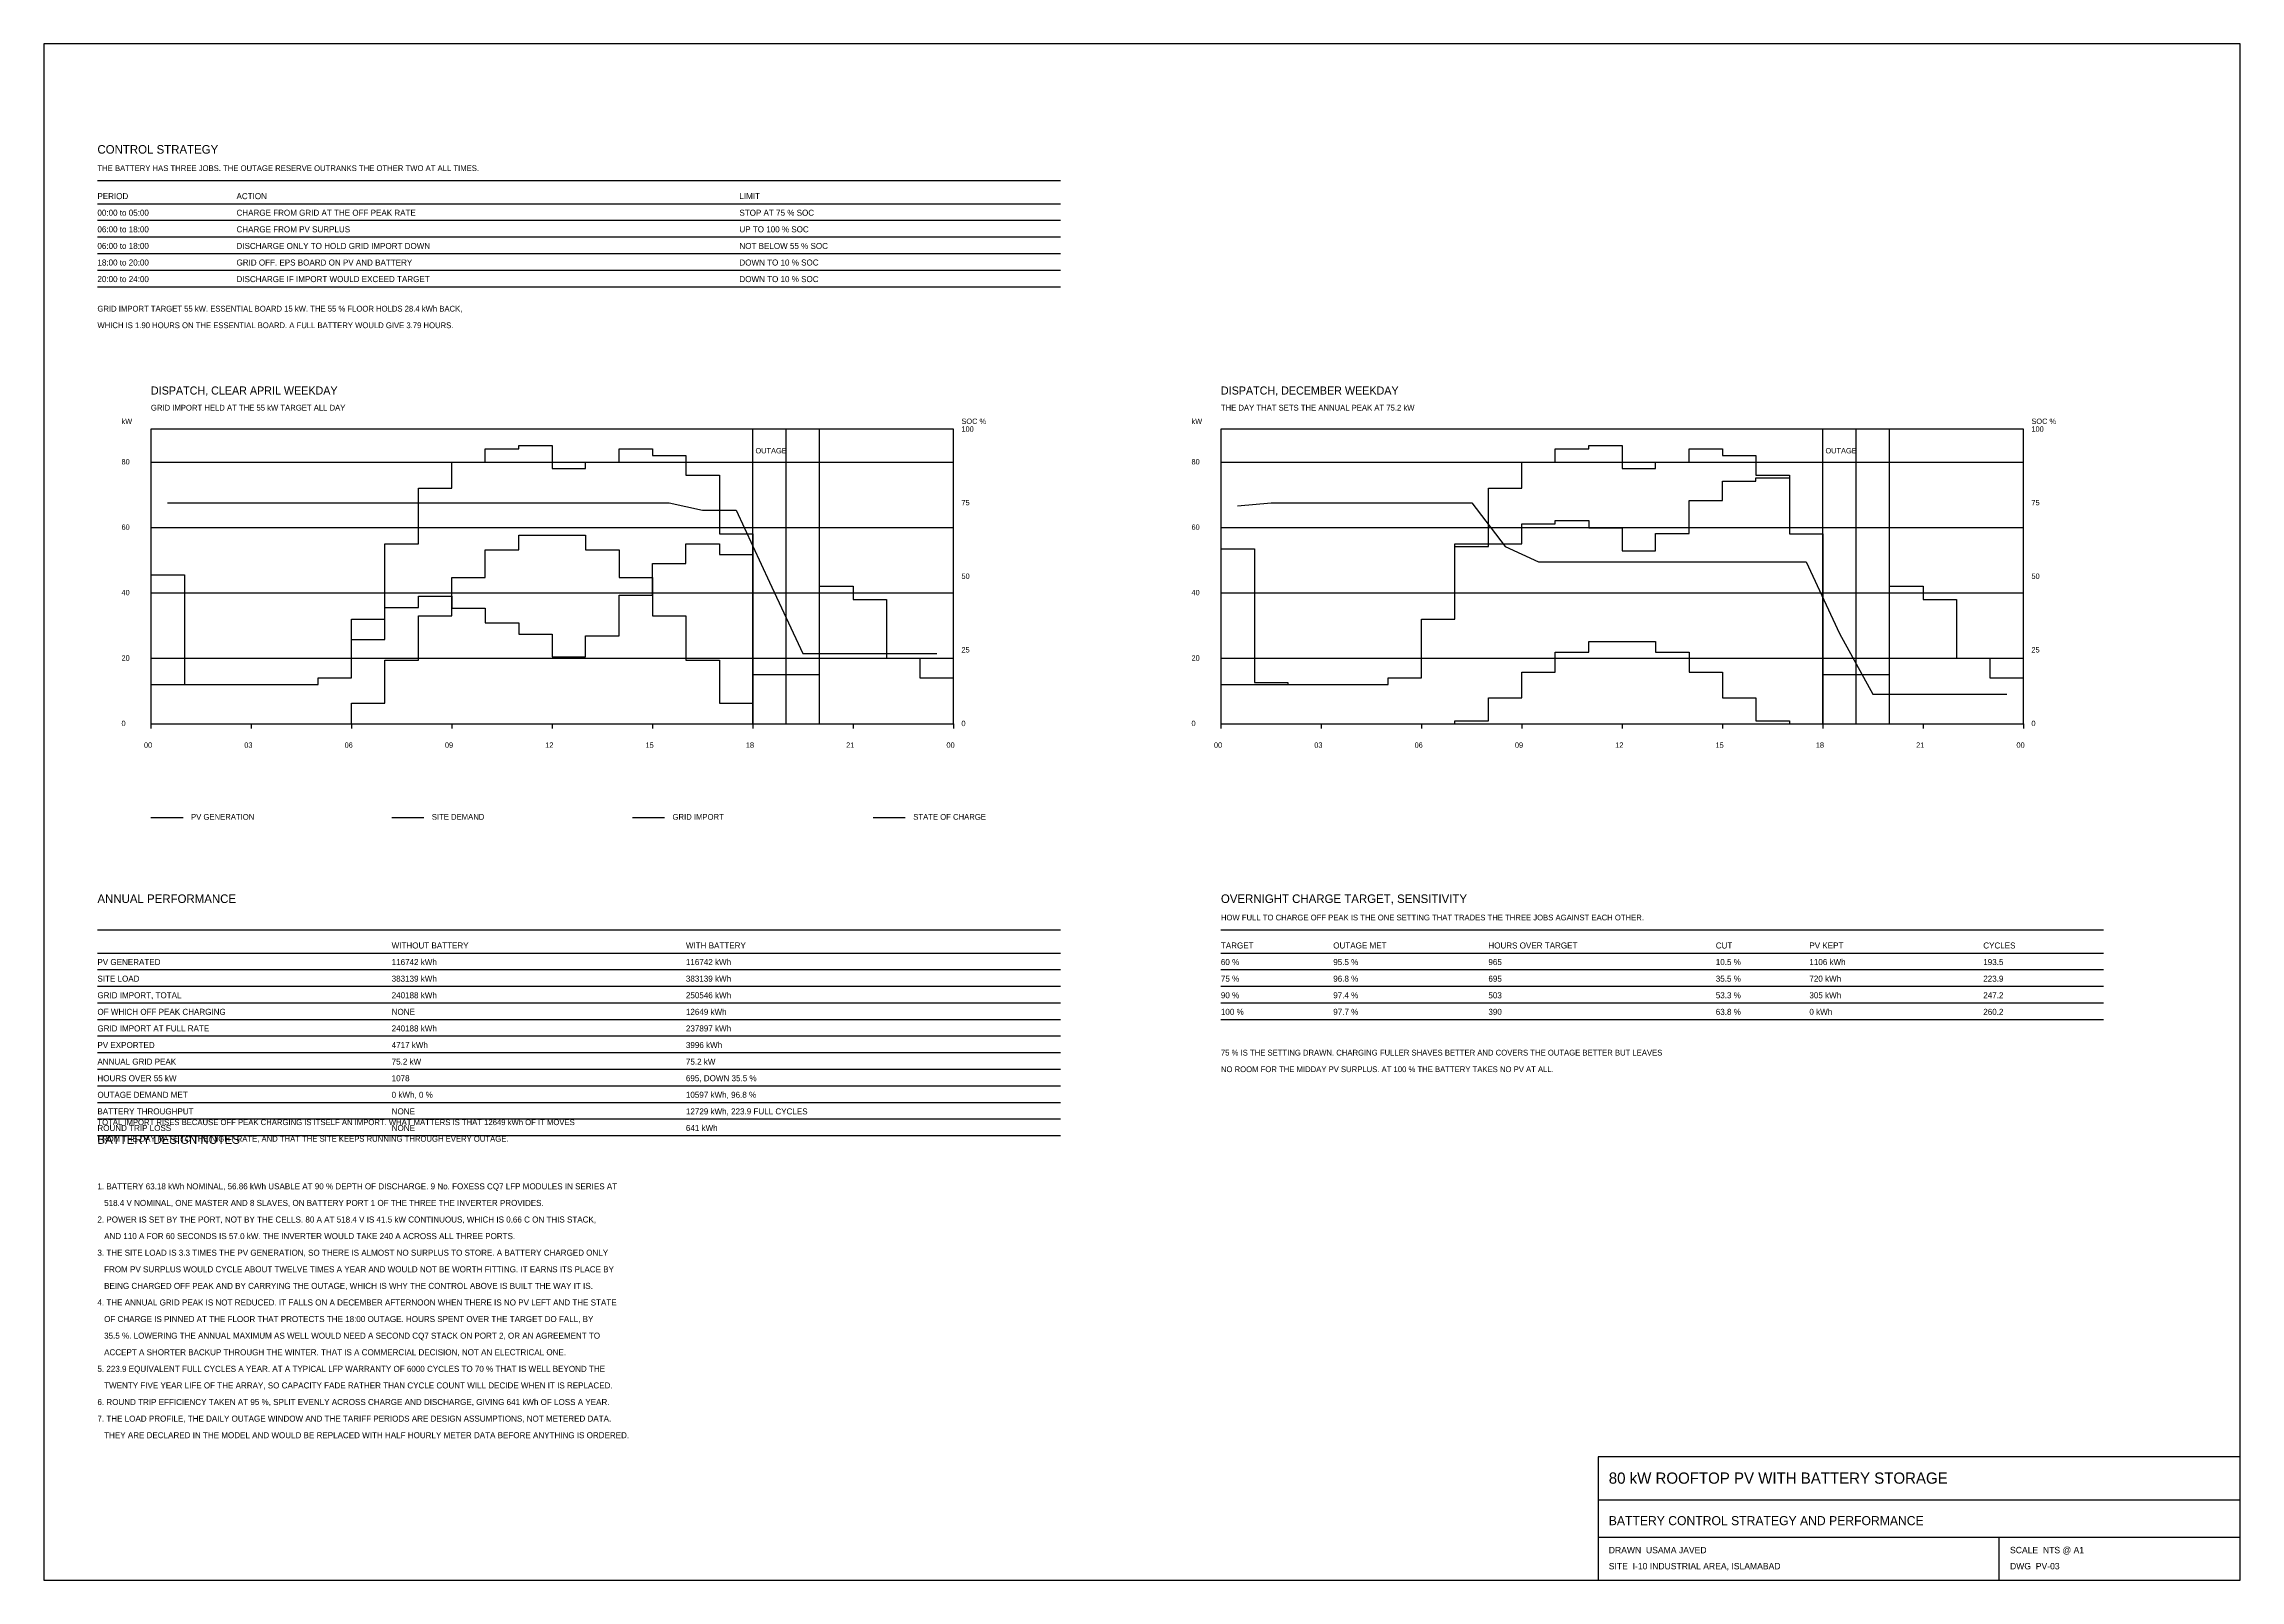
# Model space of a CAD drawing. Extents: x 1000 to 83100, y 1000 to 58400.
import ezdxf

# ---------------------------------------------------------------- set-up
doc = ezdxf.new("R2010")
doc.units = 0
for name, color, linetype in [('00-BORDER', 7, 'CONTINUOUS'), ('03-PV-MODULE', 5, 'CONTINUOUS'), ('06-DIMS', 2, 'CONTINUOUS'), ('07-TEXT', 7, 'CONTINUOUS'), ('08-ELEC', 1, 'CONTINUOUS'), ('11-BATTERY', 6, 'CONTINUOUS')]:
    doc.layers.add(name, color=color, linetype=linetype)

msp = doc.modelspace()

# ---------------------------------------------------------------- linework, layer by layer
at = {"layer": '00-BORDER'}
for p, q in [((83100, 58400), (1000, 58400)), ((1000, 58400), (1000, 1000)), ((83100, 1000), (83100, 58400)), ((35000, 44000), (5000, 44000)), ((5000, 44000), (5000, 33000)), ((35000, 33000), (35000, 44000)), ((75000, 44000), (45000, 44000)), ((45000, 44000), (45000, 33000)), ((75000, 33000), (75000, 44000)), ((5000, 33000), (35000, 33000)), ((45000, 33000), (75000, 33000)), ((83100, 5600), (59100, 5600)), ((59100, 5600), (59100, 1000)), ((83100, 1000), (83100, 5600)), ((59100, 4000), (83100, 4000)), ((59100, 2600), (83100, 2600)), ((74100, 1000), (74100, 2600)), ((1000, 1000), (83100, 1000)), ((59100, 1000), (83100, 1000))]:
    msp.add_line(p, q, dxfattribs=at)
at = {"layer": '03-PV-MODULE'}
for p, q in [((17500, 39499), (18750, 39499)), ((17500, 38461), (17500, 39499)), ((18750, 40041), (20000, 40041)), ((18750, 39499), (18750, 40041)), ((20000, 40041), (21250, 40041)), ((20000, 40041), (20000, 40041)), ((21250, 40041), (21250, 39499)), ((21250, 39499), (22500, 39499)), ((22500, 39499), (22500, 38461)), ((16250, 38461), (17500, 38461)), ((16250, 37033), (16250, 38461)), ((22500, 38461), (23750, 38461)), ((23750, 38461), (23750, 37033)), ((15000, 37033), (16250, 37033)), ((15000, 35376), (15000, 37033)), ((23750, 37033), (25000, 37033)), ((25000, 37033), (25000, 35376)), ((13750, 35376), (15000, 35376)), ((13750, 33768), (13750, 35376)), ((25000, 35376), (26250, 35376)), ((26250, 35376), (26250, 33768)), ((57500, 35672), (58750, 35672)), ((57500, 34926), (57500, 35672)), ((58750, 36071), (60000, 36071)), ((58750, 35672), (58750, 36071)), ((60000, 36071), (61250, 36071)), ((60000, 36071), (60000, 36071)), ((61250, 36071), (61250, 35672)), ((61250, 35672), (62500, 35672)), ((62500, 35672), (62500, 34926)), ((56250, 34926), (57500, 34926)), ((56250, 33962), (56250, 34926)), ((62500, 34926), (63750, 34926)), ((63750, 34926), (63750, 33962)), ((12500, 33768), (13750, 33768)), ((12500, 33000), (12500, 33768)), ((26250, 33768), (27500, 33768)), ((27500, 33768), (27500, 33000)), ((55000, 33962), (56250, 33962)), ((55000, 33103), (55000, 33962)), ((63750, 33962), (65000, 33962)), ((65000, 33962), (65000, 33103)), ((5000, 33000), (6250, 33000)), ((6250, 33000), (7500, 33000)), ((6250, 33000), (6250, 33000)), ((7500, 33000), (8750, 33000)), ((7500, 33000), (7500, 33000)), ((8750, 33000), (10000, 33000)), ((8750, 33000), (8750, 33000)), ((10000, 33000), (11250, 33000)), ((10000, 33000), (10000, 33000)), ((11250, 33000), (12500, 33000)), ((11250, 33000), (11250, 33000)), ((27500, 33000), (28750, 33000)), ((28750, 33000), (30000, 33000)), ((28750, 33000), (28750, 33000)), ((30000, 33000), (31250, 33000)), ((30000, 33000), (30000, 33000)), ((31250, 33000), (32500, 33000)), ((31250, 33000), (31250, 33000)), ((32500, 33000), (33750, 33000)), ((32500, 33000), (32500, 33000)), ((33750, 33000), (35000, 33000)), ((33750, 33000), (33750, 33000)), ((45000, 33000), (46250, 33000)), ((46250, 33000), (47500, 33000)), ((46250, 33000), (46250, 33000)), ((47500, 33000), (48750, 33000)), ((47500, 33000), (47500, 33000)), ((48750, 33000), (50000, 33000)), ((48750, 33000), (48750, 33000)), ((50000, 33000), (51250, 33000)), ((50000, 33000), (50000, 33000)), ((51250, 33000), (52500, 33000)), ((51250, 33000), (51250, 33000)), ((52500, 33000), (53750, 33000)), ((52500, 33000), (52500, 33000)), ((53750, 33103), (55000, 33103)), ((53750, 33000), (53750, 33103)), ((65000, 33103), (66250, 33103)), ((66250, 33103), (66250, 33000)), ((66250, 33000), (67500, 33000)), ((67500, 33000), (68750, 33000)), ((67500, 33000), (67500, 33000)), ((68750, 33000), (70000, 33000)), ((68750, 33000), (68750, 33000)), ((70000, 33000), (71250, 33000)), ((70000, 33000), (70000, 33000)), ((71250, 33000), (72500, 33000)), ((71250, 33000), (71250, 33000)), ((72500, 33000), (73750, 33000)), ((72500, 33000), (72500, 33000)), ((73750, 33000), (75000, 33000)), ((73750, 33000), (73750, 33000)), ((5000, 29500), (6200, 29500))]:
    msp.add_line(p, q, dxfattribs=at)
at = {"layer": '06-DIMS'}
for p, q in [((27500, 33000), (27500, 44000)), ((28750, 33000), (28750, 44000)), ((30000, 33000), (30000, 44000)), ((67500, 33000), (67500, 44000)), ((68750, 33000), (68750, 44000)), ((70000, 33000), (70000, 44000)), ((5000, 42778), (35000, 42778)), ((45000, 42778), (75000, 42778)), ((5000, 40333), (35000, 40333)), ((45000, 40333), (75000, 40333)), ((5000, 37889), (35000, 37889)), ((45000, 37889), (75000, 37889)), ((5000, 35444), (35000, 35444)), ((45000, 35444), (75000, 35444)), ((5000, 33000), (5000, 32820)), ((8750, 33000), (8750, 32820)), ((12500, 33000), (12500, 32820)), ((16250, 33000), (16250, 32820)), ((20000, 33000), (20000, 32820)), ((23750, 33000), (23750, 32820)), ((27500, 33000), (27500, 32820)), ((31250, 33000), (31250, 32820)), ((35000, 33000), (35000, 32820)), ((45000, 33000), (45000, 32820)), ((48750, 33000), (48750, 32820)), ((52500, 33000), (52500, 32820)), ((56250, 33000), (56250, 32820)), ((60000, 33000), (60000, 32820)), ((63750, 33000), (63750, 32820)), ((67500, 33000), (67500, 32820)), ((71250, 33000), (71250, 32820)), ((75000, 33000), (75000, 32820))]:
    msp.add_line(p, q, dxfattribs=at)
at = {"layer": '07-TEXT'}
for p, q in [((16250, 42778), (17500, 42778)), ((16250, 41800), (16250, 42778)), ((17500, 43267), (18750, 43267)), ((17500, 42778), (17500, 43267)), ((18750, 43389), (20000, 43389)), ((18750, 43267), (18750, 43389)), ((20000, 43389), (20000, 42533)), ((21250, 42778), (22500, 42778)), ((21250, 42533), (21250, 42778)), ((22500, 43267), (23750, 43267)), ((22500, 42778), (22500, 43267)), ((23750, 43267), (23750, 43022)), ((23750, 43022), (25000, 43022)), ((25000, 43022), (25000, 42289)), ((56250, 42778), (57500, 42778)), ((56250, 41800), (56250, 42778)), ((57500, 43267), (58750, 43267)), ((57500, 42778), (57500, 43267)), ((58750, 43389), (60000, 43389)), ((58750, 43267), (58750, 43389)), ((60000, 43389), (60000, 42533)), ((61250, 42778), (62500, 42778)), ((61250, 42533), (61250, 42778)), ((62500, 43267), (63750, 43267)), ((62500, 42778), (62500, 43267)), ((63750, 43267), (63750, 43022)), ((63750, 43022), (65000, 43022)), ((65000, 43022), (65000, 42289)), ((20000, 42533), (21250, 42533)), ((25000, 42289), (26250, 42289)), ((26250, 42289), (26250, 40089)), ((60000, 42533), (61250, 42533)), ((65000, 42289), (66250, 42289)), ((66250, 42289), (66250, 40089)), ((15000, 41800), (16250, 41800)), ((15000, 39722), (15000, 41800)), ((55000, 41800), (56250, 41800)), ((55000, 39722), (55000, 41800)), ((13750, 39722), (15000, 39722)), ((13750, 36911), (13750, 39722)), ((26250, 40089), (27500, 40089)), ((27500, 40089), (27500, 34833)), ((53750, 39722), (55000, 39722)), ((53750, 36911), (53750, 39722)), ((66250, 40089), (67500, 40089)), ((67500, 40089), (67500, 34833)), ((30000, 38133), (31250, 38133)), ((30000, 34833), (30000, 38133)), ((31250, 38133), (31250, 37644)), ((70000, 38133), (71250, 38133)), ((70000, 34833), (70000, 38133)), ((71250, 38133), (71250, 37644)), ((31250, 37644), (32500, 37644)), ((32500, 37644), (32500, 35444)), ((71250, 37644), (72500, 37644)), ((72500, 37644), (72500, 35444)), ((12500, 36911), (13750, 36911)), ((12500, 34711), (12500, 36911)), ((52500, 36911), (53750, 36911)), ((52500, 34711), (52500, 36911)), ((32500, 35444), (33750, 35444)), ((33750, 35444), (33750, 34711)), ((72500, 35444), (73750, 35444)), ((73750, 35444), (73750, 34711)), ((11250, 34711), (12500, 34711)), ((11250, 34467), (11250, 34711)), ((27500, 34833), (28750, 34833)), ((28750, 34833), (30000, 34833)), ((28750, 34833), (28750, 34833)), ((33750, 34711), (35000, 34711)), ((51250, 34711), (52500, 34711)), ((51250, 34467), (51250, 34711)), ((67500, 34833), (68750, 34833)), ((68750, 34833), (70000, 34833)), ((68750, 34833), (68750, 34833)), ((73750, 34711), (75000, 34711)), ((5000, 34467), (6250, 34467)), ((6250, 34467), (7500, 34467)), ((6250, 34467), (6250, 34467)), ((7500, 34467), (8750, 34467)), ((7500, 34467), (7500, 34467)), ((8750, 34467), (10000, 34467)), ((8750, 34467), (8750, 34467)), ((10000, 34467), (11250, 34467)), ((10000, 34467), (10000, 34467)), ((45000, 34467), (46250, 34467)), ((46250, 34467), (47500, 34467)), ((46250, 34467), (46250, 34467)), ((47500, 34467), (48750, 34467)), ((47500, 34467), (47500, 34467)), ((48750, 34467), (50000, 34467)), ((48750, 34467), (48750, 34467)), ((50000, 34467), (51250, 34467)), ((50000, 34467), (50000, 34467)), ((14000, 29500), (15200, 29500))]:
    msp.add_line(p, q, dxfattribs=at)
at = {"layer": '08-ELEC'}
for p, q in [((3000, 53300), (39000, 53300)), ((3000, 52430), (39000, 52430)), ((3000, 51810), (39000, 51810)), ((3000, 51190), (39000, 51190)), ((3000, 50570), (39000, 50570)), ((3000, 49950), (39000, 49950)), ((3000, 49330), (39000, 49330)), ((63750, 42060), (65000, 42060)), ((63750, 41340), (63750, 42060)), ((65000, 42186), (66250, 42186)), ((65000, 42060), (65000, 42186)), ((66250, 42186), (66250, 40089)), ((62500, 41340), (63750, 41340)), ((62500, 40106), (62500, 41340)), ((56250, 40462), (57500, 40462)), ((56250, 39722), (56250, 40462)), ((57500, 40595), (58750, 40595)), ((57500, 40462), (57500, 40595)), ((58750, 40595), (58750, 40317)), ((58750, 40317), (60000, 40317)), ((60000, 40317), (60000, 39462)), ((25000, 39722), (26250, 39722)), ((25000, 38989), (25000, 39722)), ((26250, 39722), (26250, 39321)), ((45000, 39539), (46250, 39539)), ((46250, 39539), (46250, 34544)), ((53750, 39620), (55000, 39620)), ((53750, 36911), (53750, 39620)), ((55000, 39722), (56250, 39722)), ((55000, 39620), (55000, 39722)), ((60000, 39462), (61250, 39462)), ((61250, 40106), (62500, 40106)), ((61250, 39462), (61250, 40106)), ((66250, 40089), (67500, 40089)), ((67500, 40089), (67500, 33000)), ((23750, 38989), (25000, 38989)), ((23750, 37806), (23750, 38989)), ((26250, 39321), (27500, 39321)), ((27500, 39321), (27500, 33000)), ((5000, 38556), (6250, 38556)), ((6250, 38556), (6250, 34467)), ((15000, 37767), (16250, 37767)), ((15000, 37346), (15000, 37767)), ((16250, 37767), (16250, 37317)), ((22500, 37806), (23750, 37806)), ((22500, 36279), (22500, 37806)), ((30000, 38133), (31250, 38133)), ((30000, 33000), (30000, 38133)), ((31250, 38133), (31250, 37644)), ((70000, 38133), (71250, 38133)), ((70000, 33000), (70000, 38133)), ((71250, 38133), (71250, 37644)), ((13750, 37346), (15000, 37346)), ((13750, 36144), (13750, 37346)), ((16250, 37317), (17500, 37317)), ((17500, 37317), (17500, 36768)), ((31250, 37644), (32500, 37644)), ((32500, 37644), (32500, 35444)), ((71250, 37644), (72500, 37644)), ((72500, 37644), (72500, 35444)), ((12500, 36144), (13750, 36144)), ((12500, 34711), (12500, 36144)), ((17500, 36768), (18750, 36768)), ((18750, 36768), (18750, 36348)), ((18750, 36348), (20000, 36348)), ((20000, 36348), (20000, 35492)), ((21250, 36279), (22500, 36279)), ((21250, 35492), (21250, 36279)), ((52500, 36911), (53750, 36911)), ((52500, 34711), (52500, 36911)), ((20000, 35492), (21250, 35492)), ((32500, 35444), (33750, 35444)), ((33750, 35444), (33750, 34711)), ((72500, 35444), (73750, 35444)), ((73750, 35444), (73750, 34711)), ((11250, 34711), (12500, 34711)), ((11250, 34467), (11250, 34711)), ((33750, 34711), (35000, 34711)), ((46250, 34544), (47500, 34544)), ((47500, 34544), (47500, 34467)), ((51250, 34711), (52500, 34711)), ((51250, 34467), (51250, 34711)), ((73750, 34711), (75000, 34711)), ((6250, 34467), (7500, 34467)), ((7500, 34467), (8750, 34467)), ((7500, 34467), (7500, 34467)), ((8750, 34467), (10000, 34467)), ((8750, 34467), (8750, 34467)), ((10000, 34467), (11250, 34467)), ((10000, 34467), (10000, 34467)), ((47500, 34467), (48750, 34467)), ((48750, 34467), (50000, 34467)), ((48750, 34467), (48750, 34467)), ((50000, 34467), (51250, 34467)), ((50000, 34467), (50000, 34467)), ((27500, 33000), (28750, 33000)), ((28750, 33000), (30000, 33000)), ((28750, 33000), (28750, 33000)), ((67500, 33000), (68750, 33000)), ((68750, 33000), (70000, 33000)), ((68750, 33000), (68750, 33000)), ((23000, 29500), (24200, 29500)), ((3000, 25300), (39000, 25300)), ((45000, 25300), (78000, 25300)), ((3000, 24430), (39000, 24430)), ((3000, 23810), (39000, 23810)), ((45000, 24430), (78000, 24430)), ((45000, 23810), (78000, 23810)), ((3000, 23190), (39000, 23190)), ((45000, 23190), (78000, 23190)), ((3000, 22570), (39000, 22570)), ((45000, 22570), (78000, 22570)), ((3000, 21950), (39000, 21950)), ((45000, 21950), (78000, 21950)), ((3000, 21330), (39000, 21330)), ((3000, 20710), (39000, 20710)), ((3000, 20090), (39000, 20090)), ((3000, 19470), (39000, 19470)), ((3000, 18850), (39000, 18850)), ((3000, 18230), (39000, 18230)), ((3000, 17610), (39000, 17610))]:
    msp.add_line(p, q, dxfattribs=at)
at = {"layer": '11-BATTERY'}
for p, q in [((5625, 41250), (6875, 41250)), ((6875, 41250), (8125, 41250)), ((8125, 41250), (9375, 41250)), ((9375, 41250), (10625, 41250)), ((10625, 41250), (11875, 41250)), ((11875, 41250), (13125, 41250)), ((13125, 41250), (14375, 41250)), ((14375, 41250), (15625, 41250)), ((15625, 41250), (16875, 41250)), ((16875, 41250), (18125, 41250)), ((18125, 41250), (19375, 41250)), ((19375, 41250), (20625, 41250)), ((20625, 41250), (21875, 41250)), ((21875, 41250), (23125, 41250)), ((23125, 41250), (24375, 41250)), ((24375, 41250), (25625, 40975)), ((45625, 41140), (46875, 41250)), ((46875, 41250), (48125, 41250)), ((48125, 41250), (49375, 41250)), ((49375, 41250), (50625, 41250)), ((50625, 41250), (51875, 41250)), ((51875, 41250), (53125, 41250)), ((53125, 41250), (54375, 41250)), ((54375, 41250), (55625, 39622)), ((25625, 40975), (26875, 40975)), ((26875, 40975), (28125, 38291)), ((55625, 39622), (56875, 39050)), ((56875, 39050), (58125, 39050)), ((58125, 39050), (59375, 39050)), ((59375, 39050), (60625, 39050)), ((60625, 39050), (61875, 39050)), ((61875, 39050), (63125, 39050)), ((63125, 39050), (64375, 39050)), ((64375, 39050), (65625, 39050)), ((65625, 39050), (66875, 39050)), ((66875, 39050), (68125, 36366)), ((28125, 38291), (29375, 35618)), ((68125, 36366), (69375, 34100)), ((29375, 35618), (30625, 35618)), ((30625, 35618), (31875, 35618)), ((31875, 35618), (33125, 35618)), ((33125, 35618), (34375, 35618)), ((69375, 34100), (70625, 34100)), ((70625, 34100), (71875, 34100)), ((71875, 34100), (73125, 34100)), ((73125, 34100), (74375, 34100)), ((32000, 29500), (33200, 29500))]:
    msp.add_line(p, q, dxfattribs=at)

# ---------------------------------------------------------------- texts
at = {"layer": '06-DIMS'}
for s, p in [('kW', (3900, 44200)), ('kW', (43900, 44200)), ('80', (3900, 42688)), ('OUTAGE', (27600, 43100)), ('80', (43900, 42688)), ('OUTAGE', (67600, 43100)), ('60', (3900, 40243)), ('60', (43900, 40243)), ('40', (3900, 37799)), ('40', (43900, 37799)), ('20', (3900, 35354)), ('20', (43900, 35354)), ('0', (3900, 32910)), ('0', (43900, 32910)), ('00', (4740, 32100)), ('03', (8490, 32100)), ('06', (12240, 32100)), ('09', (15990, 32100)), ('12', (19740, 32100)), ('15', (23490, 32100)), ('18', (27240, 32100)), ('21', (30990, 32100)), ('00', (34740, 32100)), ('00', (44740, 32100)), ('03', (48490, 32100)), ('06', (52240, 32100)), ('09', (55990, 32100)), ('12', (59740, 32100)), ('15', (63490, 32100)), ('18', (67240, 32100)), ('21', (70990, 32100)), ('00', (74740, 32100))]:
    msp.add_text(s, height=200, dxfattribs=at).set_placement(p)
at = {"layer": '07-TEXT'}
for s, height, p in [('CONTROL STRATEGY', 320, (3000, 54300)), ('THE BATTERY HAS THREE JOBS. THE OUTAGE RESERVE OUTRANKS THE OTHER TWO AT ALL TIMES.', 215, (3000, 53650)), ('PERIOD', 225, (3000, 52600)), ('ACTION', 225, (8200, 52600)), ('LIMIT', 225, (27000, 52600)), ('00:00 to 05:00', 225, (3000, 51980)), ('CHARGE FROM GRID AT THE OFF PEAK RATE', 225, (8200, 51980)), ('STOP AT 75 % SOC', 225, (27000, 51980)), ('06:00 to 18:00', 225, (3000, 51360)), ('06:00 to 18:00', 225, (3000, 50740)), ('CHARGE FROM PV SURPLUS', 225, (8200, 51360)), ('DISCHARGE ONLY TO HOLD GRID IMPORT DOWN', 225, (8200, 50740)), ('UP TO 100 % SOC', 225, (27000, 51360)), ('NOT BELOW 55 % SOC', 225, (27000, 50740)), ('18:00 to 20:00', 225, (3000, 50120)), ('GRID OFF. EPS BOARD ON PV AND BATTERY', 225, (8200, 50120)), ('DOWN TO 10 % SOC', 225, (27000, 50120)), ('20:00 to 24:00', 225, (3000, 49500)), ('DISCHARGE IF IMPORT WOULD EXCEED TARGET', 225, (8200, 49500)), ('DOWN TO 10 % SOC', 225, (27000, 49500)), ('GRID IMPORT TARGET 55 kW. ESSENTIAL BOARD 15 kW. THE 55 % FLOOR HOLDS 28.4 kWh BACK,', 215, (3000, 48400)), ('WHICH IS 1.90 HOURS ON THE ESSENTIAL BOARD. A FULL BATTERY WOULD GIVE 3.79 HOURS.', 215, (3000, 47780)), ('DISPATCH, CLEAR APRIL WEEKDAY', 300, (5000, 45300)), ('DISPATCH, DECEMBER WEEKDAY', 300, (45000, 45300)), ('GRID IMPORT HELD AT THE 55 kW TARGET ALL DAY', 215, (5000, 44700)), ('THE DAY THAT SETS THE ANNUAL PEAK AT 75.2 kW', 215, (45000, 44700)), ('PV GENERATION', 215, (6500, 29410)), ('SITE DEMAND', 215, (15500, 29410)), ('GRID IMPORT', 215, (24500, 29410)), ('STATE OF CHARGE', 215, (33500, 29410)), ('ANNUAL PERFORMANCE', 320, (3000, 26300)), ('OVERNIGHT CHARGE TARGET, SENSITIVITY', 320, (45000, 26300)), ('HOW FULL TO CHARGE OFF PEAK IS THE ONE SETTING THAT TRADES THE THREE JOBS AGAINST EACH OTHER.', 215, (45000, 25650)), ('WITHOUT BATTERY', 225, (14000, 24600)), ('WITH BATTERY', 225, (25000, 24600)), ('TARGET', 225, (45000, 24600)), ('OUTAGE MET', 225, (49200, 24600)), ('HOURS OVER TARGET', 225, (55000, 24600)), ('CUT', 225, (63500, 24600)), ('PV KEPT', 225, (67000, 24600)), ('CYCLES', 225, (73500, 24600)), ('PV GENERATED', 225, (3000, 23980)), ('116742 kWh', 225, (14000, 23980)), ('116742 kWh', 225, (25000, 23980)), ('60 %', 225, (45000, 23980)), ('95.5 %', 225, (49200, 23980)), ('965', 225, (55000, 23980)), ('10.5 %', 225, (63500, 23980)), ('1106 kWh', 225, (67000, 23980)), ('193.5', 225, (73500, 23980)), ('SITE LOAD', 225, (3000, 23360)), ('383139 kWh', 225, (14000, 23360)), ('383139 kWh', 225, (25000, 23360)), ('75 %', 225, (45000, 23360)), ('96.8 %', 225, (49200, 23360)), ('695', 225, (55000, 23360)), ('35.5 %', 225, (63500, 23360)), ('720 kWh', 225, (67000, 23360)), ('223.9', 225, (73500, 23360)), ('OF WHICH OFF PEAK CHARGING', 225, (3000, 22120)), ('GRID IMPORT, TOTAL', 225, (3000, 22740)), ('240188 kWh', 225, (14000, 22740)), ('NONE', 225, (14000, 22120)), ('250546 kWh', 225, (25000, 22740)), ('12649 kWh', 225, (25000, 22120)), ('90 %', 225, (45000, 22740)), ('100 %', 225, (45000, 22120)), ('97.4 %', 225, (49200, 22740)), ('97.7 %', 225, (49200, 22120)), ('390', 225, (55000, 22120)), ('503', 225, (55000, 22740)), ('53.3 %', 225, (63500, 22740)), ('63.8 %', 225, (63500, 22120)), ('305 kWh', 225, (67000, 22740)), ('0 kWh', 225, (67000, 22120)), ('247.2', 225, (73500, 22740)), ('260.2', 225, (73500, 22120)), ('GRID IMPORT AT FULL RATE', 225, (3000, 21500)), ('240188 kWh', 225, (14000, 21500)), ('237897 kWh', 225, (25000, 21500)), ('PV EXPORTED', 225, (3000, 20880)), ('4717 kWh', 225, (14000, 20880)), ('3996 kWh', 225, (25000, 20880)), ('75 % IS THE SETTING DRAWN. CHARGING FULLER SHAVES BETTER AND COVERS THE OUTAGE BETTER BUT LEAVES', 215, (45000, 20600)), ('ANNUAL GRID PEAK', 225, (3000, 20260)), ('HOURS OVER 55 kW', 225, (3000, 19640)), ('75.2 kW', 225, (14000, 20260)), ('1078', 225, (14000, 19640)), ('75.2 kW', 225, (25000, 20260)), ('695, DOWN 35.5 %', 225, (25000, 19640)), ('NO ROOM FOR THE MIDDAY PV SURPLUS. AT 100 % THE BATTERY TAKES NO PV AT ALL.', 215, (45000, 19980)), ('OUTAGE DEMAND MET', 225, (3000, 19020)), ('0 kWh, 0 %', 225, (14000, 19020)), ('10597 kWh, 96.8 %', 225, (25000, 19020)), ('TOTAL IMPORT RISES BECAUSE OFF PEAK CHARGING IS ITSELF AN IMPORT. WHAT MATTERS IS THAT 12649 kWh OF IT MOVES', 215, (3000, 18000)), ('BATTERY THROUGHPUT', 225, (3000, 18400)), ('NONE', 225, (14000, 18400)), ('12729 kWh, 223.9 FULL CYCLES', 225, (25000, 18400)), ('FROM THE DAY RATE TO THE NIGHT RATE, AND THAT THE SITE KEEPS RUNNING THROUGH EVERY OUTAGE.', 215, (3000, 17380)), ('ROUND TRIP LOSS', 225, (3000, 17780)), ('BATTERY DESIGN NOTES', 320, (3000, 17300)), ('NONE', 225, (14000, 17780)), ('641 kWh', 225, (25000, 17780)), ('1. BATTERY 63.18 kWh NOMINAL, 56.86 kWh USABLE AT 90 % DEPTH OF DISCHARGE. 9 No. FOXESS CQ7 LFP MODULES IN SERIES AT', 225, (3000, 15600)), ('   518.4 V NOMINAL, ONE MASTER AND 8 SLAVES, ON BATTERY PORT 1 OF THE THREE THE INVERTER PROVIDES.', 225, (3000, 14980)), ('2. POWER IS SET BY THE PORT, NOT BY THE CELLS. 80 A AT 518.4 V IS 41.5 kW CONTINUOUS, WHICH IS 0.66 C ON THIS STACK,', 225, (3000, 14360)), ('   AND 110 A FOR 60 SECONDS IS 57.0 kW. THE INVERTER WOULD TAKE 240 A ACROSS ALL THREE PORTS.', 225, (3000, 13740)), ('3. THE SITE LOAD IS 3.3 TIMES THE PV GENERATION, SO THERE IS ALMOST NO SURPLUS TO STORE. A BATTERY CHARGED ONLY', 225, (3000, 13120)), ('   FROM PV SURPLUS WOULD CYCLE ABOUT TWELVE TIMES A YEAR AND WOULD NOT BE WORTH FITTING. IT EARNS ITS PLACE BY', 225, (3000, 12500)), ('   BEING CHARGED OFF PEAK AND BY CARRYING THE OUTAGE, WHICH IS WHY THE CONTROL ABOVE IS BUILT THE WAY IT IS.', 225, (3000, 11880)), ('4. THE ANNUAL GRID PEAK IS NOT REDUCED. IT FALLS ON A DECEMBER AFTERNOON WHEN THERE IS NO PV LEFT AND THE STATE', 225, (3000, 11260)), ('   OF CHARGE IS PINNED AT THE FLOOR THAT PROTECTS THE 18:00 OUTAGE. HOURS SPENT OVER THE TARGET DO FALL, BY', 225, (3000, 10640)), ('   35.5 %. LOWERING THE ANNUAL MAXIMUM AS WELL WOULD NEED A SECOND CQ7 STACK ON PORT 2, OR AN AGREEMENT TO', 225, (3000, 10020)), ('   ACCEPT A SHORTER BACKUP THROUGH THE WINTER. THAT IS A COMMERCIAL DECISION, NOT AN ELECTRICAL ONE.', 225, (3000, 9400)), ('5. 223.9 EQUIVALENT FULL CYCLES A YEAR. AT A TYPICAL LFP WARRANTY OF 6000 CYCLES TO 70 % THAT IS WELL BEYOND THE', 225, (3000, 8780)), ('   TWENTY FIVE YEAR LIFE OF THE ARRAY, SO CAPACITY FADE RATHER THAN CYCLE COUNT WILL DECIDE WHEN IT IS REPLACED.', 225, (3000, 8160)), ('6. ROUND TRIP EFFICIENCY TAKEN AT 95 %, SPLIT EVENLY ACROSS CHARGE AND DISCHARGE, GIVING 641 kWh OF LOSS A YEAR.', 225, (3000, 7540)), ('7. THE LOAD PROFILE, THE DAILY OUTAGE WINDOW AND THE TARIFF PERIODS ARE DESIGN ASSUMPTIONS, NOT METERED DATA.', 225, (3000, 6920)), ('   THEY ARE DECLARED IN THE MODEL AND WOULD BE REPLACED WITH HALF HOURLY METER DATA BEFORE ANYTHING IS ORDERED.', 225, (3000, 6300)), ('80 kW ROOFTOP PV WITH BATTERY STORAGE', 420, (59500, 4600)), ('BATTERY CONTROL STRATEGY AND PERFORMANCE', 340, (59500, 3050)), ('SITE  I-10 INDUSTRIAL AREA, ISLAMABAD', 240, (59500, 1400)), ('DRAWN  USAMA JAVED', 240, (59500, 2000)), ('SCALE  NTS @ A1', 240, (74500, 2000)), ('DWG  PV-03', 240, (74500, 1400))]:
    msp.add_text(s, height=height, dxfattribs=at).set_placement(p)
at = {"layer": '11-BATTERY'}
for s, p in [('SOC %', (35300, 44200)), ('SOC %', (75300, 44200)), ('100', (35300, 43910)), ('100', (75300, 43910)), ('75', (35300, 41160)), ('75', (75300, 41160)), ('50', (35300, 38410)), ('50', (75300, 38410)), ('25', (35300, 35660)), ('25', (75300, 35660)), ('0', (35300, 32910)), ('0', (75300, 32910))]:
    msp.add_text(s, height=200, dxfattribs=at).set_placement(p)

doc.saveas('drawing.dxf')
